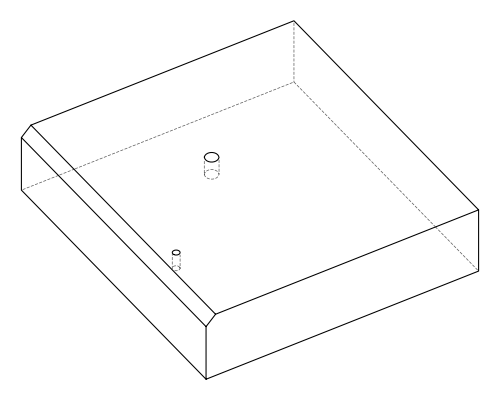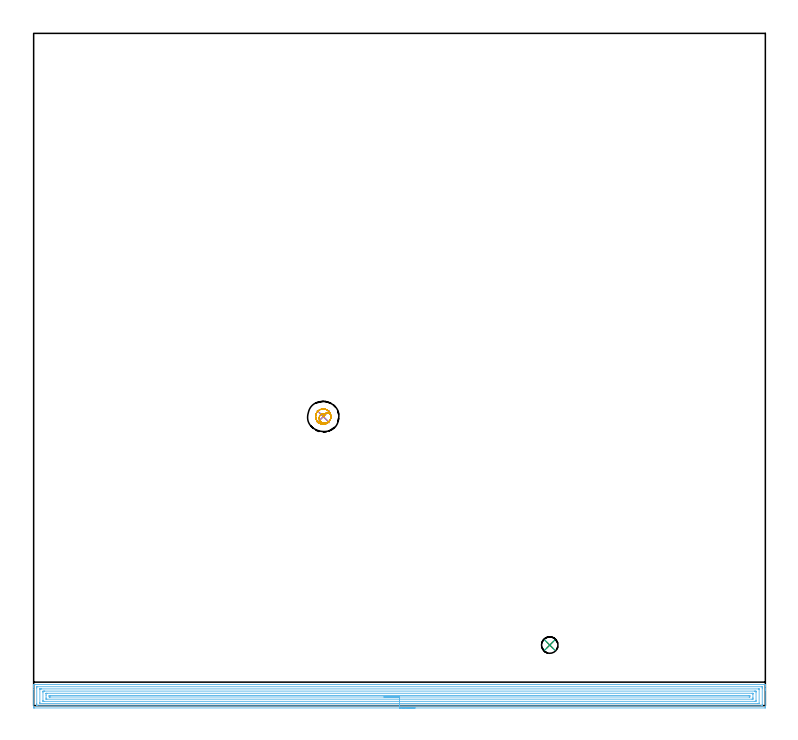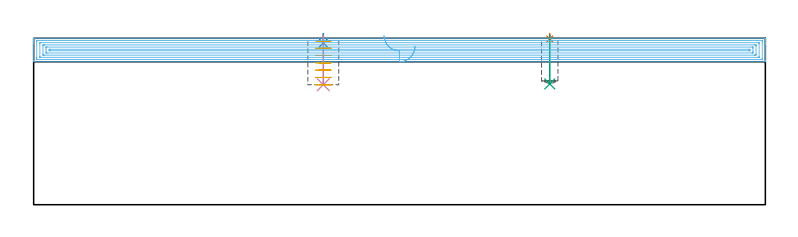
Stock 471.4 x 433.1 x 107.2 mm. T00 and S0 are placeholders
(PLAN: 6 operations, 4 tool changes, 24.8 min)
(1 SPOT_DRILL | STEP1POCKET | NXT0321_9005460120000 | 0.03 min | 1 mm3)
(2 SPOT_DRILL_1 | STEP1POCKET_1 | NXT0321_9005460120000 | 0.05 min | 182 mm3)
(3 DRILL_BLIND_HOLE_INTO_CENTER | STEP1POCKET | NXT0301_077 | 0.13 min | 2465 mm3)
(4 DRILL_BLIND_HOLE_INTO_CENTER_1 | STEP1POCKET_1 | NXT0301_128 | 0.13 min | 3063 mm3)
(5 MILL_ROUGH_BLIND_HOLE_CONTOUR | STEP1POCKET_1 | NXT0201_013 | Spiral | 1.62 min | 6038 mm3)
(6 AREA_MILL | FG_CHAMFER_SURFACE | UGT0205_001 | 22.86 min | 53726 mm3)
(TOOL NXT0321_9005460120000 | NC Spot Drill, 142deg, 12mm, Carbide, Uncoated | D12 PA142 FL30 Z2)
(TOOL NXT0301_077 | Carbide Drill 10.6mm [860.1-1060-053A1-MM 2214] | D10.6 PA140 FL71 Z2)
(TOOL NXT0301_128 | Carbide Drill 12mm [861.1-1200-036A1-GP GC34] | D12 PA150 FL37.4 Z2)
(TOOL NXT0201_013 | ENDMILL 10mm | D10 FL30 Z4)
(TOOL UGT0205_001 | Chamfer Mill 20 x 3 x 45 deg. | D20 FL50 Z2)
(OP 1 SPOT_DRILL)
G17 G21 G94 G90
T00 M6
G54
G17 G0 G90 X332.5 Y39. S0 M3
G43 Z117.2 H0
G94 G81 G98 Z106.744 F250. R110.2
G80
M5
M2
(OP 2 SPOT_DRILL_1)
G17 G21 G94 G90
T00 M6
G54
G17 G0 G90 X186.6 Y186.2 S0 M3
G43 Z117.2 H0
G94 G81 G98 Z104.2 F250. R110.2
G80
M5
M2
(OP 3 DRILL_BLIND_HOLE_INTO_CENTER)
G17 G21 G94 G90
T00 M6
G54
G17 G0 G90 X332.5 Y39. S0 M3
G43 Z117.2 H1
G94 G81 G98 Z77.8 F250. R109.2
G80
M5
M2
(OP 4 DRILL_BLIND_HOLE_INTO_CENTER_1)
G17 G21 G94 G90
T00 M6
G54
G17 G0 G90 X186.6 Y186.2 S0 M3
G43 Z117.2 H1
G94 G81 G98 Z77.3 F250. R109.2
G80
M5
M2
(OP 5 MILL_ROUGH_BLIND_HOLE_CONTOUR)
G17 G21 G94 G90
T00 M6
G54
G17 G0 G90 X186.6 Y186.2 S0 M3
G43 Z117.2 H0
Z105.5
G94 G3 X186.628 Y187.984 R0.892 F250.
X184.126 Y186.278 R2.57
X187.051 Y181.89 R3.288
X191.54 Y185.889 R4.274
X186.911 Y191.14 R4.95
X191.54 Y185.889 R-4.95
X189.226 Y188.515 R2.475
X186.6 Y186.2 R2.475
G0 Z100.8
G3 X186.628 Y187.984 R0.892
X184.126 Y186.278 R2.57
X187.051 Y181.89 R3.288
X191.54 Y185.889 R4.274
X186.911 Y191.14 R4.95
X191.54 Y185.889 R-4.95
X189.226 Y188.515 R2.475
X186.6 Y186.2 R2.475
G0 Z96.1
G3 X186.628 Y187.984 R0.892
X184.126 Y186.278 R2.57
X187.051 Y181.89 R3.288
X191.54 Y185.889 R4.274
X186.911 Y191.14 R4.95
X191.54 Y185.889 R-4.95
X189.226 Y188.515 R2.475
X186.6 Y186.2 R2.475
G0 Z91.4
G3 X186.628 Y187.984 R0.892
X184.126 Y186.278 R2.57
X187.051 Y181.89 R3.288
X191.54 Y185.889 R4.274
X186.911 Y191.14 R4.95
X191.54 Y185.889 R-4.95
X189.226 Y188.515 R2.475
X186.6 Y186.2 R2.475
G0 Z86.7
G3 X186.628 Y187.984 R0.892
X184.126 Y186.278 R2.57
X187.051 Y181.89 R3.288
X191.54 Y185.889 R4.274
X186.911 Y191.14 R4.95
X191.54 Y185.889 R-4.95
X189.226 Y188.515 R2.475
X186.6 Y186.2 R2.475
G0 Z82.
G3 X186.628 Y187.984 R0.892
X184.126 Y186.278 R2.57
X187.051 Y181.89 R3.288
X191.54 Y185.889 R4.274
X186.911 Y191.14 R4.95
X191.54 Y185.889 R-4.95
X189.226 Y188.515 R2.475
X186.6 Y186.2 R2.475
G0 Z77.3
G3 X186.628 Y187.984 R0.892
X184.126 Y186.278 R2.57
X187.051 Y181.89 R3.288
X191.54 Y185.889 R4.274
X186.911 Y191.14 R4.95
X191.54 Y185.889 R-4.95
X189.226 Y188.515 R2.475
X186.6 Y186.2 R2.475
G0 Z117.2
M5
M2
(OP 6 AREA_MILL)
G17 G21 G94 G90
T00 M6
G54
G17 G0 G90 X245.7 Y-1.5 S1061 M3
G43 Z117.2 H0
Z102.1
G94 G1 X245.662 Z101.228 F250.
X245.548 Z100.364
X245.359 Z99.512
X245.097 Z98.68
X244.763 Z97.874
X244.36 Z97.1
X243.892 Z96.364
X243.36 Z95.672
X242.771 Z95.029
X242.128 Z94.44
X241.436 Z93.908
X240.7 Z93.44
X239.926 Z93.037
X239.12 Z92.703
X238.288 Z92.441
X237.437 Z92.252
X236.572 Z92.138
X235.7 Z92.1
X0.625
X0.143 Y-1.495 Z92.103
X0.009 Y-1.492 Z92.106
X0. Y-1.019 Z92.579
Y10.468 Z104.062
Y11.884 Z105.48
Y12.235 Z105.83
Y12.938 Z106.538
Y13.217 Z106.817
X0.007 Y13.585 Z107.176
X0.009 Y13.597 Z107.188
X0.178 Y13.6 Z107.2
X471.222
X471.391 Y13.597 Z107.188
X471.393 Y13.585 Z107.176
X471.4 Y13.217 Z106.817
Y12.938 Z106.537
Y12.235 Z105.83
Y11. Z104.597
Y10.468 Z104.062
Y9.85 Z103.446
Y-1.019 Z92.579
X471.398 Y-1.287 Z92.31
X471.39 Y-1.492 Z92.106
X471.183 Y-1.499 Z92.099
X235.7 Y-1.5 Z92.1
Y-0.086 Z93.514
X2.362 Y-0.085 Z93.515
X2.021 Y-0.079 Z93.521
X2.01 Y0.031 Z93.631
X2.003 Y0.27 Z93.87
X2.001 Y0.748 Z94.348
X2. Y1.156 Z94.756
Y11.352 Z104.952
X2.002 Y11.758 Z105.358
X2.01 Y12.166 Z105.766
X2.013 Y12.18 Z105.78
X2.018 Y12.182 Z105.782
X2.043 Y12.184 Z105.784
X2.096 Y12.185 Z105.785
X2.201 Y12.186 Z105.786
X469.038 Y12.185 Z105.785
X469.379 Y12.179 Z105.779
X469.39 Y12.069 Z105.669
X469.397 Y11.831 Z105.431
X469.399 Y11.352 Z104.952
X469.4 Y10.944 Z104.544
Y0.748 Z94.348
X469.399 Y0.342 Z93.942
X469.39 Y-0.066 Z93.534
X469.387 Y-0.08 Z93.52
X469.382 Y-0.082 Z93.518
X469.357 Y-0.084 Z93.516
X469.304 Y-0.085 Z93.515
X469.199 Y-0.086 Z93.514
X235.7
Y1.328 Z94.928
X4.507 Y1.329 Z94.929
X4.2 Y1.33 Z94.93
X4.098 Y1.332 Z94.932
X4.025 Y1.335 Z94.935
X4.01 Y1.435 Z95.035
X4.005 Y1.632 Z95.232
X4.001 Y1.829 Z95.429
Y10.468 Z104.068
X4.003 Y10.663 Z104.263
X4.01 Y10.731 Z104.331
X4.017 Y10.765 Z104.365
X4.047 Y10.766 Z104.366
X4.2 Y10.769 Z104.369
X4.787 Y10.771 Z104.371
X5.094 Y10.772 Z104.372
X466.893 Y10.771 Z104.371
X467.2 Y10.77 Z104.37
X467.302 Y10.768 Z104.368
X467.375 Y10.765 Z104.365
X467.39 Y10.665 Z104.265
X467.395 Y10.468 Z104.068
X467.399 Y10.271 Z103.871
Y1.632 Z95.232
X467.397 Y1.437 Z95.037
X467.39 Y1.369 Z94.969
X467.383 Y1.335 Z94.935
X467.353 Y1.334 Z94.934
X467.2 Y1.331 Z94.931
X466.613 Y1.329 Z94.929
X466.306 Y1.328 Z94.928
X235.7
Y2.743 Z96.343
X6.881
X6.65 Y2.744 Z96.344
X6.128 Y2.75 Z96.35
X6.01 Y2.755 Z96.355
X6.006 Y2.961 Z96.561
X6. Y3.387 Z96.987
Y8.688 Z102.288
X6.006 Y9.136 Z102.736
X6.01 Y9.347 Z102.947
X6.223 Y9.352 Z102.952
X6.881 Y9.356 Z102.956
X7.111 Y9.357 Z102.957
X464.519
X464.75 Y9.356 Z102.956
X465.272 Y9.35 Z102.95
X465.39 Y9.345 Z102.945
X465.394 Y9.139 Z102.739
X465.4 Y8.713 Z102.313
Y3.412 Z97.012
X465.394 Y2.964 Z96.564
X465.39 Y2.753 Z96.353
X465.177 Y2.748 Z96.348
X464.519 Y2.744 Z96.344
X464.289 Y2.743 Z96.343
X235.7
Y4.157 Z97.757
X8.542
X8.287 Y4.159 Z97.759
X8.117 Y4.163 Z97.763
X8.009 Y4.167 Z97.767
X8.007 Y4.189 Z97.789
X8.004 Y4.283 Z97.883
X8. Y4.944 Z98.544
Y6.711 Z100.311
Y7.595 Z101.195
X8.003 Y7.817 Z101.417
X8.006 Y7.899 Z101.499
X8.009 Y7.934 Z101.534
X8.16 Y7.938 Z101.538
X8.414 Y7.942 Z101.542
X8.542 Y7.943 Z101.543
X462.858
X463.113 Y7.941 Z101.541
X463.283 Y7.937 Z101.537
X463.391 Y7.933 Z101.533
X463.393 Y7.911 Z101.511
X463.396 Y7.817 Z101.417
X463.4 Y7.156 Z100.756
Y5.389 Z98.989
Y4.505 Z98.105
X463.397 Y4.283 Z97.883
X463.394 Y4.201 Z97.801
X463.391 Y4.166 Z97.766
X463.24 Y4.162 Z97.762
X462.986 Y4.158 Z97.758
X462.858 Y4.157 Z97.757
X235.7
Y5.571 Z99.171
X10.941
X10.457 Y5.573 Z99.173
X10.042 Y5.577 Z99.177
X10.01 Y5.579 Z99.179
X10.004 Y5.614 Z99.214
X10.003 Y6.05 Z99.65
X10.006 Y6.495 Z100.095
X10.012 Y6.522 Z100.122
X10.034 Y6.524 Z100.124
X10.093 Y6.527 Z100.127
X10.214 Y6.528 Z100.128
X10.457 Y6.529 Z100.129
X460.459
X460.943 Y6.527 Z100.127
X461.359 Y6.523 Z100.123
X461.39 Y6.521 Z100.121
X461.396 Y6.487 Z100.087
X461.397 Y6.05 Z99.65
X461.394 Y5.605 Z99.205
X461.388 Y5.578 Z99.178
X461.366 Y5.576 Z99.176
X461.307 Y5.573 Z99.173
X461.186 Y5.572 Z99.172
X460.943 Y5.571 Z99.171
X235.7
X234.828 Z99.209
X233.964 Z99.323
X233.112 Z99.512
X232.28 Z99.774
X231.474 Z100.108
X230.7 Z100.511
X229.964 Z100.98
X229.272 Z101.511
X228.629 Z102.1
X228.04 Z102.743
X227.509 Z103.435
X227.04 Z104.171
X226.637 Z104.945
X226.303 Z105.751
X226.041 Z106.583
X225.852 Z107.435
X225.738 Z108.3
X225.7 Z109.171
G0 Z117.2
M5
M2
